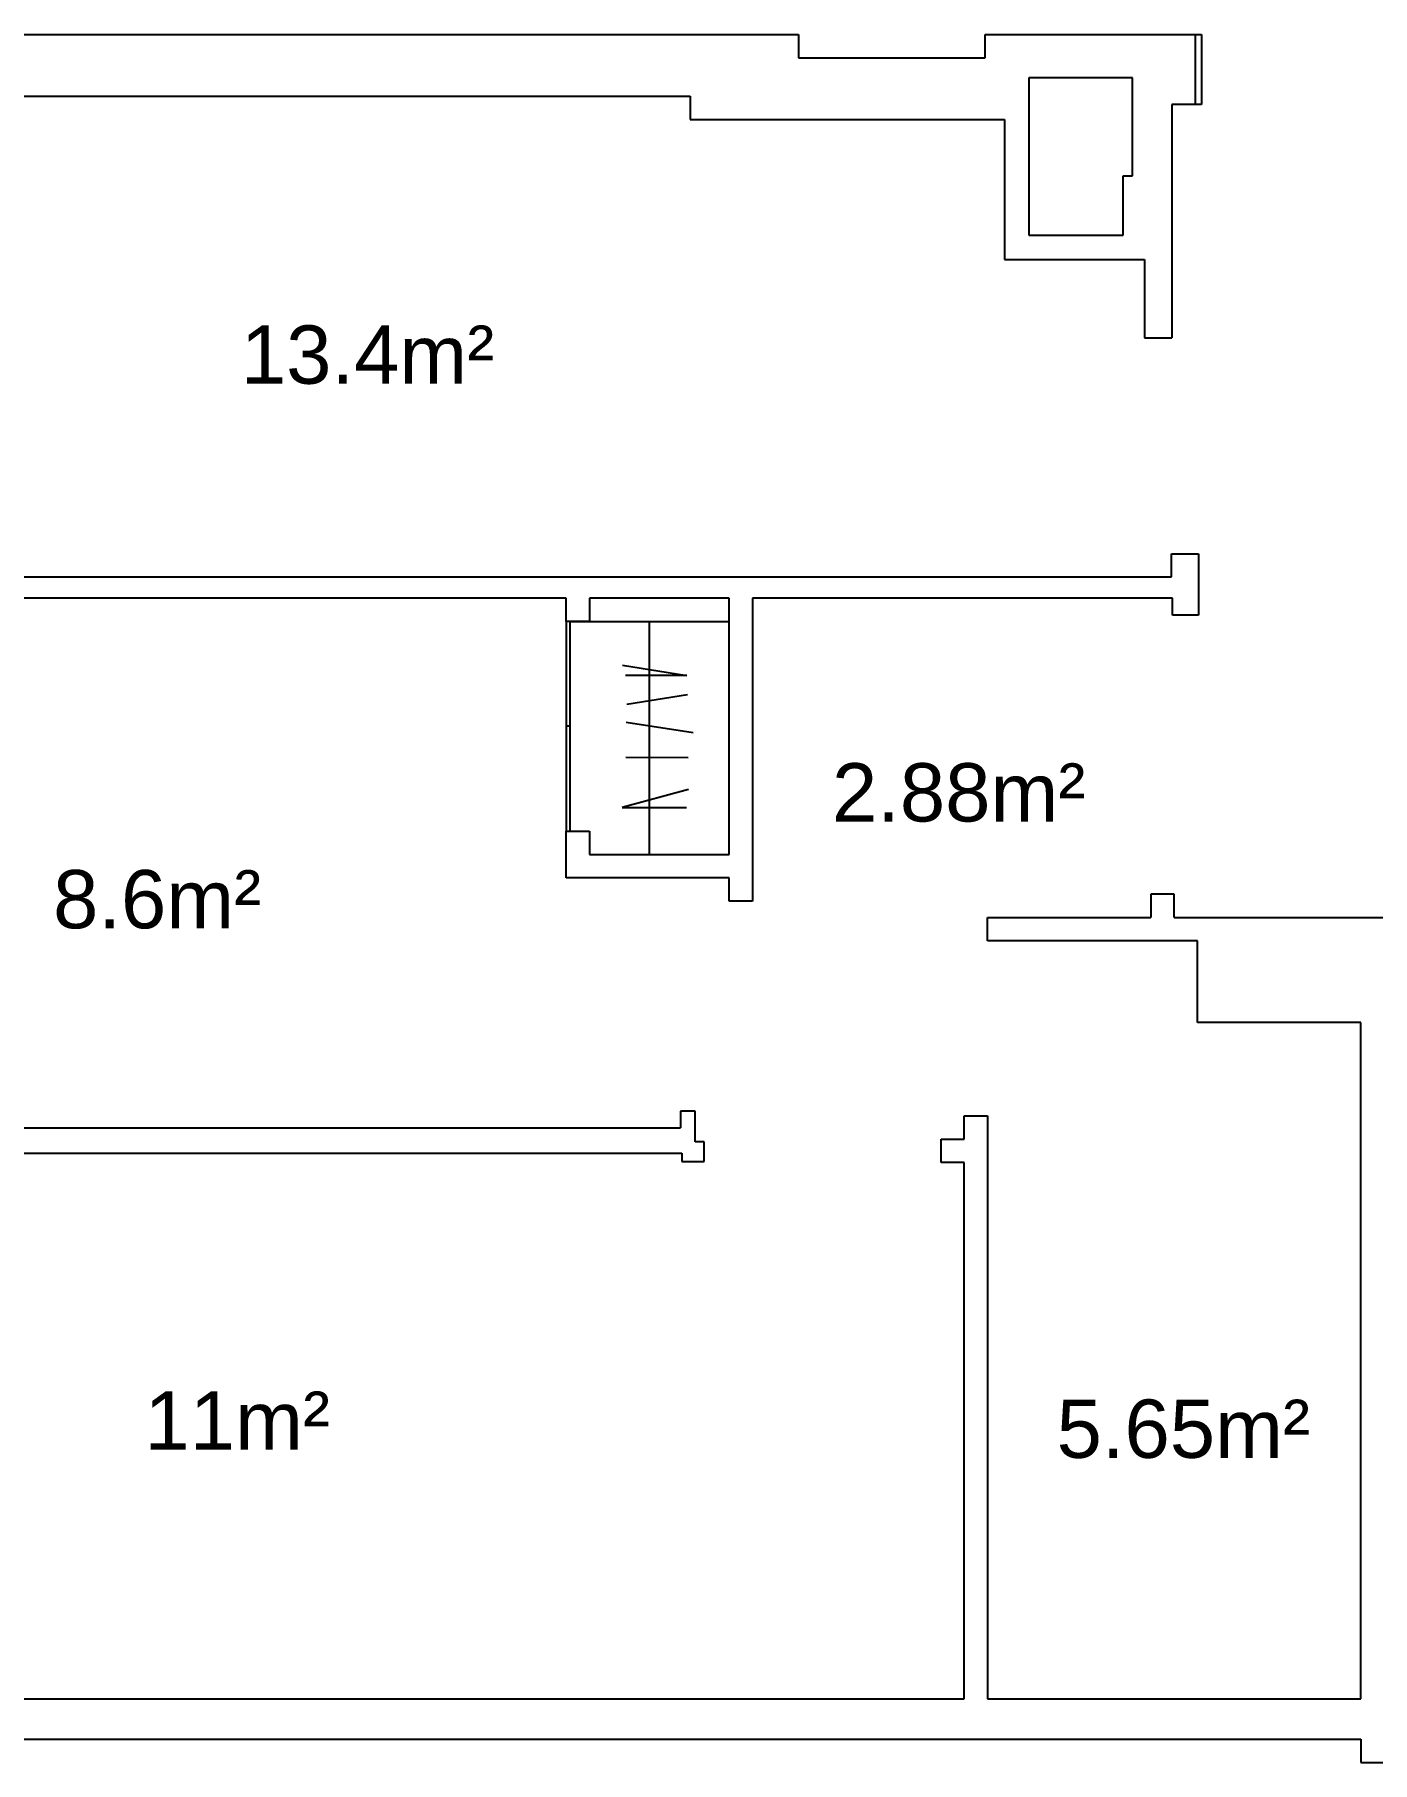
# Model space of a CAD drawing. Header units: millimetres. Extents: x 2377 to 4712, y -254 to 3188.
# Drawn here: x 3102 to 3739, y 2221 to 3044 of the extents above; entities that cross this region are included whole.
import ezdxf

# ---------------------------------------------------------------- set-up
doc = ezdxf.new("R2010")
doc.units = ezdxf.units.MM
doc.linetypes.add('DASHED2', pattern=[0.375, 0.25, -0.125])
doc.layers.add('Area', color=6, linetype='Continuous')
doc.styles.get("Standard").update_dxf_attribs({"font": 'arial.ttf'})

msp = doc.modelspace()

# ---------------------------------------------------------------- linework, layer by layer
for p, q in [((3021.58, 3043.98), (3466.02, 3043.98)), ((3466.02, 3043.98), (3466.02, 3032.87)), ((3554.91, 3032.87), (3554.91, 3043.98)), ((3554.91, 3043.98), (3654.91, 3043.98)), ((3654.91, 3043.98), (3654.91, 3010.65)), ((3654.91, 3043.98), (3657.92, 3043.98)), ((3657.92, 3043.98), (3657.92, 3010.65)), ((3466.02, 3032.87), (3554.91, 3032.87)), ((3625.18, 3023.42), (3575.77, 3023.42)), ((3575.77, 3023.42), (3575.77, 2948.4)), ((3625.18, 2976.68), (3625.18, 3023.42)), ((3016.25, 3014.67), (3414.37, 3014.67)), ((3414.37, 3014.67), (3414.37, 3003.55)), ((3654.91, 3010.65), (3643.8, 3010.65)), ((3643.8, 3010.65), (3643.8, 2899.54)), ((3657.92, 3010.65), (3654.91, 3010.65)), ((3414.37, 3003.55), (3564.19, 3003.55)), ((3564.19, 3003.55), (3564.19, 2936.89)), ((3620.63, 2948.4), (3620.63, 2976.68)), ((3620.63, 2976.68), (3625.18, 2976.68)), ((3575.77, 2948.4), (3620.63, 2948.4)), ((3564.19, 2936.89), (3630.85, 2936.89)), ((3630.85, 2936.89), (3630.85, 2899.54)), ((3630.85, 2899.54), (3643.8, 2899.54)), ((3643.72, 2785.67), (3643.72, 2796.62)), ((3643.72, 2796.62), (3656.58, 2796.62)), ((3656.58, 2796.62), (3656.58, 2767.4)), ((3010.39, 2785.67), (3643.72, 2785.67)), ((3355.21, 2775.54), (3010.39, 2775.54)), ((3355.21, 2764.43), (3355.21, 2775.54)), ((3432.98, 2775.54), (3366.32, 2775.54)), ((3366.32, 2775.54), (3366.32, 2764.43)), ((3432.98, 2653.32), (3432.98, 2775.54)), ((3644.09, 2775.54), (3444.1, 2775.54)), ((3444.1, 2775.54), (3444.1, 2631.1)), ((3644.09, 2767.4), (3644.09, 2775.54)), ((3656.58, 2767.4), (3644.09, 2767.4)), ((3366.32, 2764.43), (3355.21, 2764.43)), ((3355.21, 2764.43), (3355.21, 2664.43)), ((3357.07, 2764.43), (3357.07, 2664.43)), ((3357.07, 2764.43), (3394.85, 2764.43)), ((3366.32, 2764.43), (3432.98, 2764.43)), ((3394.85, 2764.43), (3394.85, 2653.32)), ((3382.11, 2743.62), (3412.7, 2738.55)), ((3412.7, 2738.55), (3383.55, 2738.55)), ((3413.13, 2729.39), (3384.17, 2724.86)), ((3357.07, 2714.43), (3355.21, 2714.43)), ((3383.8, 2716.36), (3415.85, 2711.48)), ((3383.76, 2699.73), (3413.45, 2699.55)), ((3413.53, 2684.3), (3382.03, 2675.8)), ((3382.03, 2675.8), (3412.62, 2675.8)), ((3355.21, 2642.21), (3355.21, 2664.43)), ((3355.21, 2664.43), (3366.32, 2664.43)), ((3366.32, 2664.43), (3366.32, 2653.32)), ((3366.32, 2653.32), (3432.98, 2653.32)), ((3432.98, 2642.21), (3355.21, 2642.21)), ((3432.98, 2631.1), (3432.98, 2642.21)), ((3644.98, 2634.45), (3633.87, 2634.45)), ((3633.87, 2634.45), (3633.87, 2623.33)), ((3644.98, 2623.33), (3644.98, 2634.45)), ((3444.1, 2631.1), (3432.98, 2631.1)), ((3556.09, 2612.22), (3556.09, 2623.33)), ((3556.09, 2612.22), (3556.09, 2623.33)), ((3556.09, 2623.33), (3633.87, 2623.33)), ((3644.98, 2623.33), (3811.64, 2623.33)), ((3656.09, 2612.22), (3556.09, 2612.22)), ((3656.09, 2573.33), (3656.09, 2612.22)), ((3733.87, 2573.33), (3656.09, 2573.33)), ((3733.87, 2251.12), (3733.87, 2573.33)), ((3416.7, 2531.09), (3409.78, 2531.09)), ((3409.78, 2531.09), (3409.78, 2523.11)), ((3416.7, 2516.42), (3416.7, 2531.09)), ((3544.97, 2528.89), (3556.08, 2528.89)), ((3544.98, 2517.79), (3544.98, 2528.9)), ((3544.98, 2528.89), (3556.09, 2528.89)), ((3556.09, 2528.89), (3556.09, 2251.12)), ((3556.09, 2528.89), (3556.09, 2251.12)), ((3010.39, 2523.11), (3409.78, 2523.11)), ((3010.39, 2511.13), (3410.4, 2511.13)), ((3410.4, 2511.13), (3410.4, 2507.02)), ((3421.05, 2516.42), (3416.7, 2516.42)), ((3421.05, 2507.02), (3421.05, 2516.42)), ((3533.87, 2506.68), (3533.87, 2517.79)), ((3533.87, 2517.79), (3544.98, 2517.79)), ((3410.4, 2507.02), (3421.05, 2507.02)), ((3544.98, 2506.68), (3533.87, 2506.68)), ((3544.98, 2251.13), (3544.98, 2506.68)), ((3030.8, 2251.13), (3544.98, 2251.13)), ((3556.09, 2251.12), (3678.31, 2251.12)), ((3678.31, 2251.12), (3733.87, 2251.12)), ((3026.45, 2231.9), (3733.87, 2231.9)), ((3733.87, 2231.9), (3733.87, 2220.79)), ((3733.87, 2220.79), (3789.42, 2220.79))]:
    msp.add_line(p, q)

# ---------------------------------------------------------------- texts
at = {"layer": 'Area', "linetype": 'DASHED2', "char_height": 27.777, "attachment_point": 1}
for s, insert in [('13.4m² ', (3200.29, 2905.41)), ('2.88m² ', (3481.92, 2696.84)), ('8.6m² ', (3110.82, 2645.95)), ('\\P11m²', (3154.38, 2443.85)), ('5.65m² ', (3588.94, 2393.68))]:
    msp.add_mtext_dynamic_manual_height_columns(s, width=199.5798, gutter_width=138.89, heights=[0], dxfattribs=dict(at, insert=insert))

doc.saveas('drawing.dxf')
